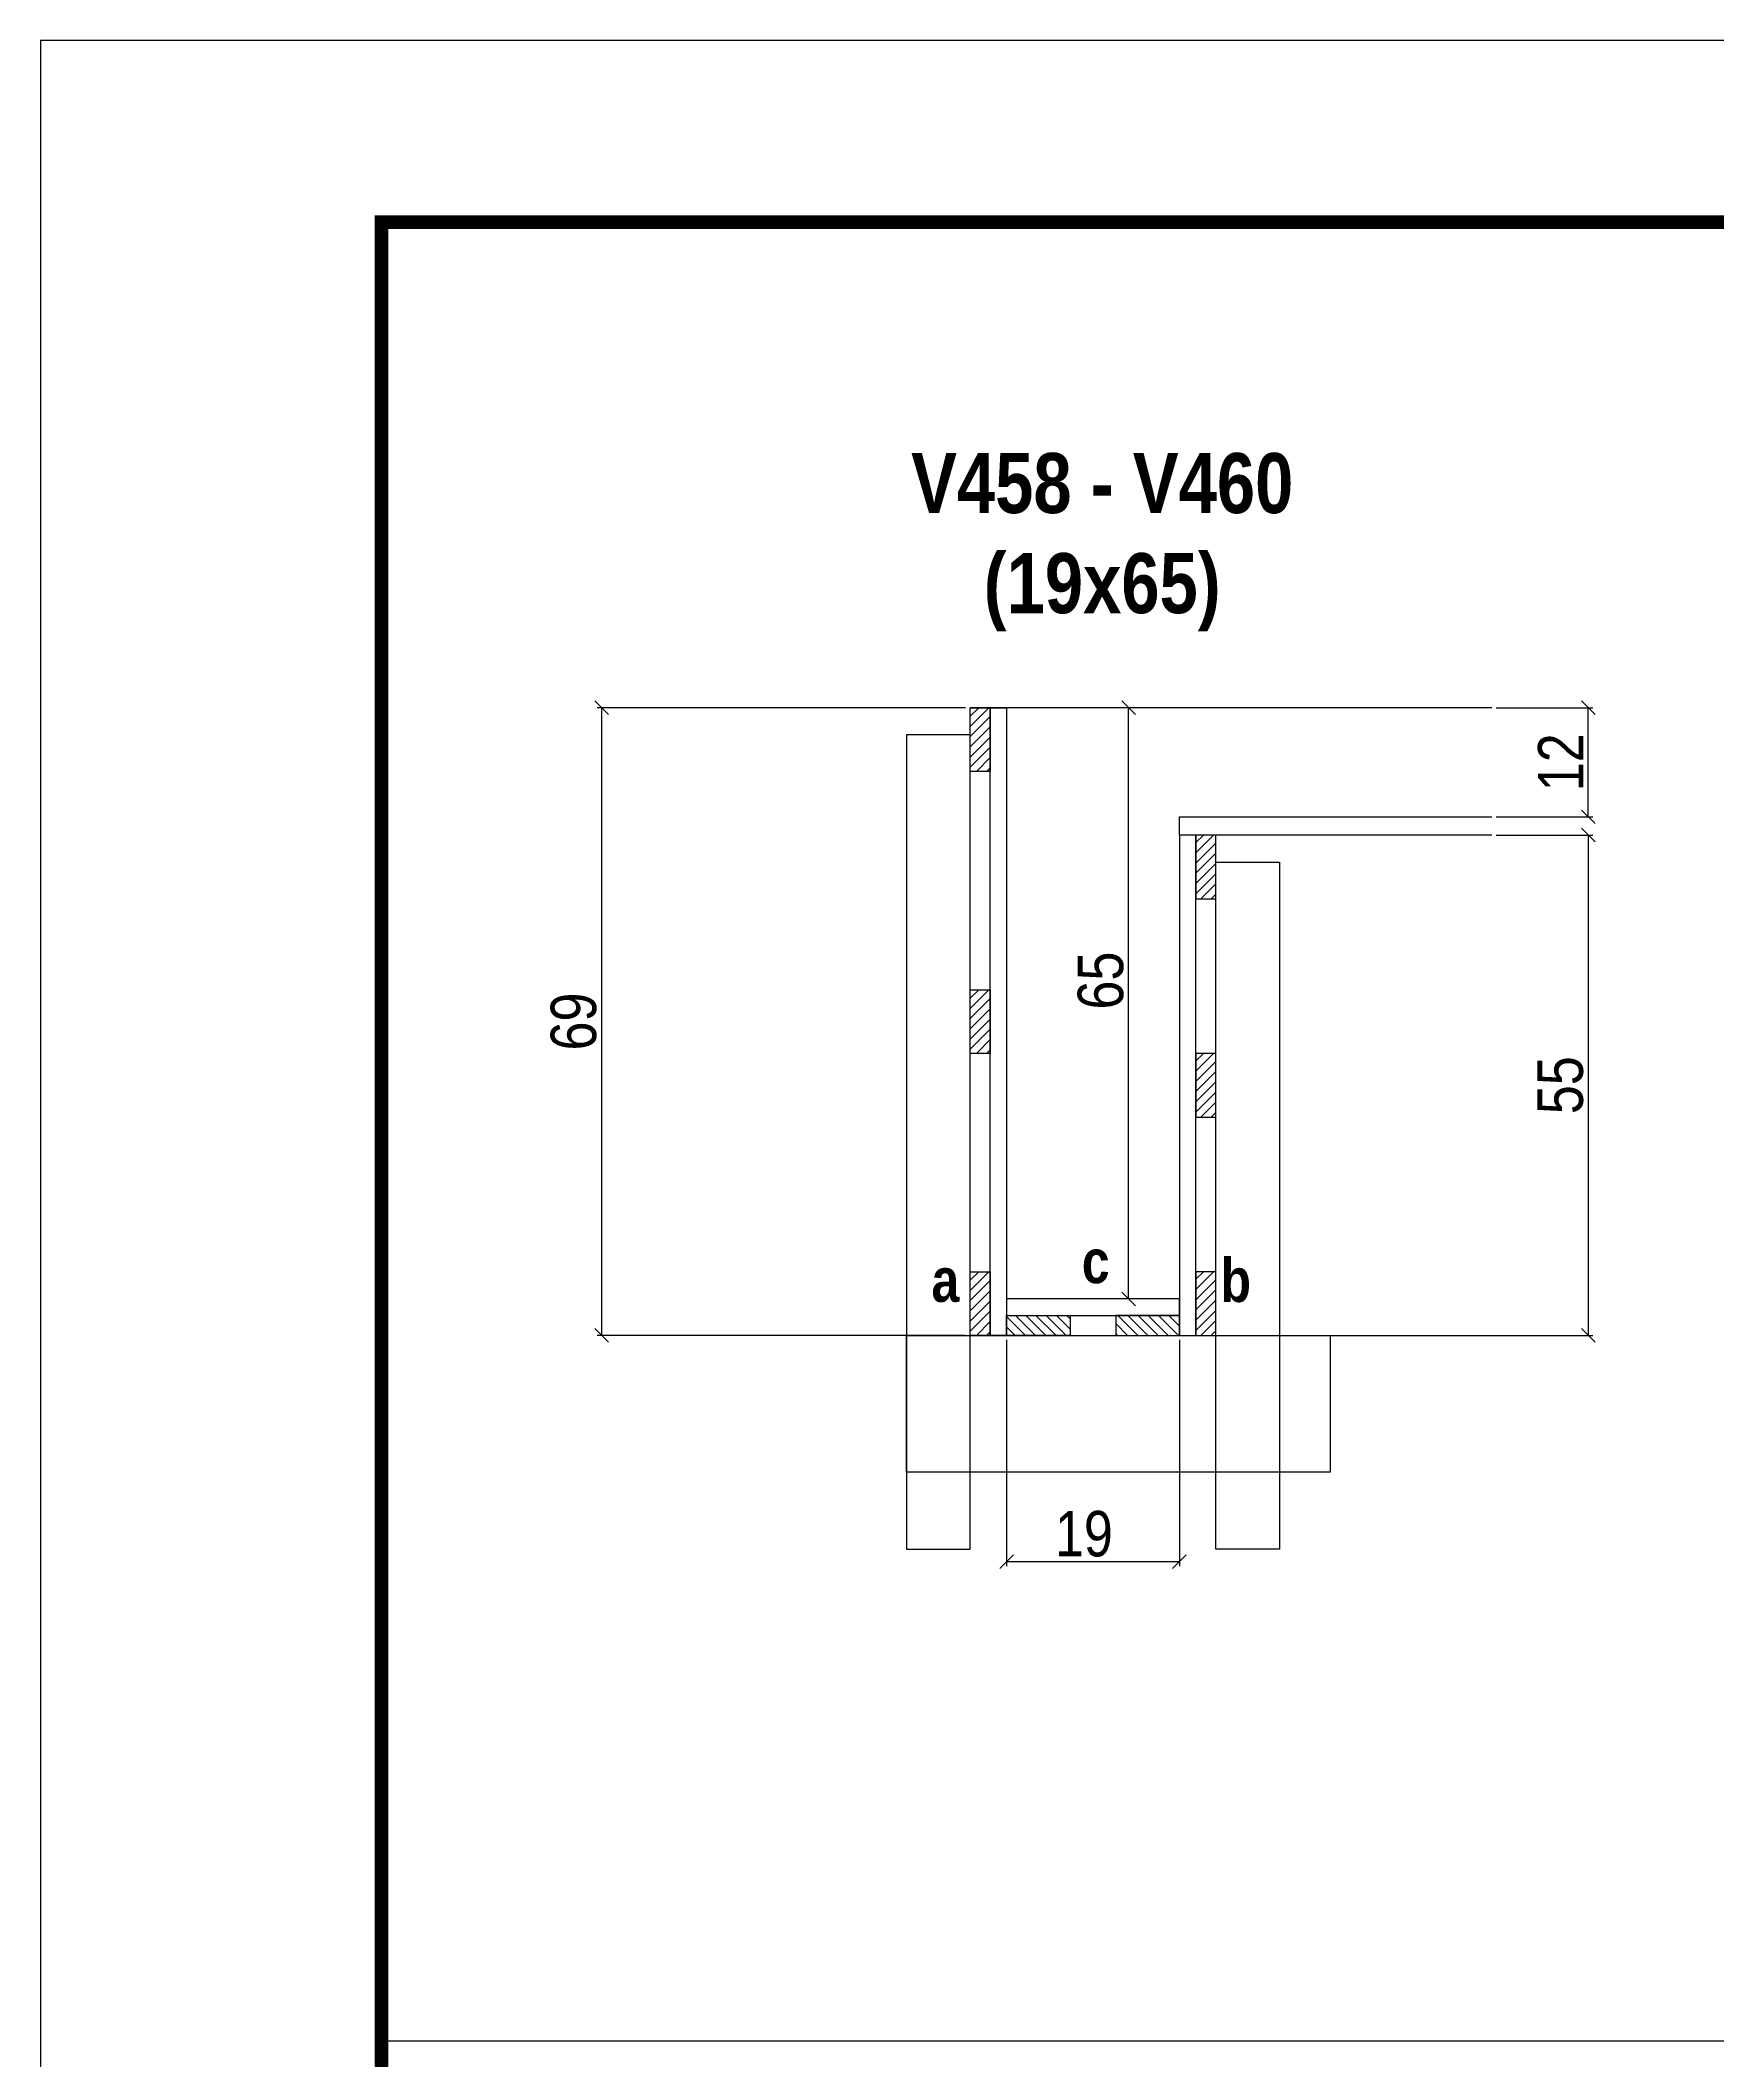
# Model space of a CAD drawing. Extents: x 3309 to 9563, y -2522 to 14608.
# Drawn here: x 4907.9 to 5276.5, y 8421.1 to 8865 of the extents above; entities that cross this region are included whole.
import ezdxf

# ---------------------------------------------------------------- set-up
doc = ezdxf.new("R2010")
doc.units = 0
doc.linetypes.add('DASHED', pattern=[0.75, 0.5, -0.25])
for name, color, linetype, lineweight in [('CONCRETO', 251, 'Continuous', 25), ('Folhas', 255, 'Continuous', 9), ('SARRAFO DE PRESSAO', 251, 'DASHED', 9)]:
    doc.layers.add(name, color=color, linetype=linetype, lineweight=lineweight)
for name, color, linetype in [('COTA', 241, 'Continuous'), ('detalhes', 4, 'Continuous'), ('NOMENCLATURA', 7, 'Continuous'), ('Painéis', 200, 'Continuous'), ('SARR_2.2x7', 40, 'Continuous'), ('SARR_3.5x7', 81, 'Continuous')]:
    doc.layers.add(name, color=color, linetype=linetype)
doc.layers.add('Laje_Perimetro', color=7, linetype='Continuous', plot=False)
doc.styles.add('COTA TECNICA 2X', font='techl___.ttf', dxfattribs={"height": 10})
doc.styles.add('TECNICA', font='techb___.ttf', dxfattribs={"height": 10})
doc.dimstyles.new('SECAO', dxfattribs={"dimscale": 0.333333, "dimtxt": 5, "dimasz": 9, "dimexe": 3, "dimexo": 3, "dimgap": 3, "dimtad": 1, "dimdec": 1, "dimlfac": 0.5, "dimzin": 12, "dimdsep": 46, "dimtxsty": 'COTA TECNICA 2X', "dimblk1": 'OBLIQUE', "dimblk2": 'OBLIQUE', "dimsah": 1, "dimcen": 0.9, "dimclrd": 4, "dimclre": 4, "dimclrt": 240, "dimadec": 1, "dimazin": 3, "dimtfac": 1, "dimtdec": 1, "dimtmove": 0, "dimatfit": 3, "dimfxl": 1, "dimtolj": 1, "dimtzin": 12, "dimarcsym": 0})
pattern_1 = [(135, (38355.8863, -114931.8855), (-1.122532015, -1.122532015), [])]
pattern_2 = [(45, (-118399.822, -24641.2545), (-1.122532015, 1.122532015), [])]

# ---------------------------------------------------------------- blocks, each defined once
blk = doc.blocks.new('9999999999')
at = {"layer": 'Folhas'}
blk.add_lwpolyline([(98138.98, 34190.21), (99623.98, 34190.21), (99623.98, 35240.21), (98138.98, 35240.21)], close=True, dxfattribs=at)
at = {"layer": 'Folhas', "color": 30, "const_width": 3}
blk.add_lwpolyline([(98213.98, 34230.21), (99583.98, 34230.21), (99583.98, 35200.21), (98213.98, 35200.21)], close=True, dxfattribs=at)
blk = doc.blocks.new('_Oblique')
at = {"color": 0, "linetype": 'ByBlock', "lineweight": -2}
blk.add_line((-0.5, -0.5), (0.5, 0.5), dxfattribs=at)
blk = doc.blocks.new('*D1987')
at = {"layer": 'COTA', "color": 4, "lineweight": -2, "transparency": 16777216}
for p, q in [((5120.35, 8579.28), (5120.35, 8529.53)), ((5158.35, 8579.28), (5158.35, 8529.53)), ((5158.35, 8530.53), (5120.35, 8530.53))]:
    blk.add_line(p, q, dxfattribs=at)
at = {"layer": 'Defpoints', "color": 0, "transparency": 16777216}
for p in [(5120.35, 8580.28), (5158.35, 8580.28), (5120.35, 8530.53)]:
    blk.add_point(p, dxfattribs=at)
at = {"layer": 'COTA', "color": 4, "lineweight": -2, "transparency": 16777216, "xscale": 3, "yscale": 3, "zscale": 3, "rotation": 180}
blk.add_blockref('_Oblique', (5120.35, 8530.53), dxfattribs=at)
at = {"layer": 'COTA', "color": 4, "lineweight": -2, "transparency": 16777216, "xscale": 3, "yscale": 3, "zscale": 3}
blk.add_blockref('_Oblique', (5158.35, 8530.53), dxfattribs=at)
at = {"layer": 'COTA', "color": 240, "transparency": 16777216, "insert": (5137.35, 8536.62), "char_height": 10, "attachment_point": 5, "style": 'COTA TECNICA 2X'}
blk.add_mtext('\\A1;19', dxfattribs=at)
blk = doc.blocks.new('*D1988')
at = {"layer": 'COTA', "color": 4, "lineweight": -2, "transparency": 16777216}
for p, q in [((5111.35, 8718.28), (5030.3, 8718.28)), ((5031.3, 8718.28), (5031.3, 8580.28)), ((5111.35, 8580.28), (5030.3, 8580.28))]:
    blk.add_line(p, q, dxfattribs=at)
at = {"layer": 'Defpoints', "color": 0, "transparency": 16777216}
for p in [(5112.35, 8718.28, 0), (5031.3, 8580.28), (5112.35, 8580.28, 0)]:
    blk.add_point(p, dxfattribs=at)
at = {"layer": 'COTA', "color": 4, "lineweight": -2, "transparency": 16777216, "xscale": 3, "yscale": 3, "zscale": 3}
for p, rotation in [((5031.3, 8718.28), 90), ((5031.3, 8580.28), 270)]:
    blk.add_blockref('_Oblique', p, dxfattribs=dict(at, rotation=rotation))
at = {"layer": 'COTA', "color": 240, "transparency": 16777216, "insert": (5025.17, 8649.28), "char_height": 10, "attachment_point": 5, "rotation": 90, "style": 'COTA TECNICA 2X'}
blk.add_mtext('\\A1;69', dxfattribs=at)
blk = doc.blocks.new('*D1989')
at = {"layer": 'COTA', "color": 4, "lineweight": -2, "transparency": 16777216}
for p, q in [((5228.05, 8690.28), (5249.27, 8690.28)), ((5248.27, 8690.28), (5248.27, 8580.28)), ((5167.35, 8580.28), (5249.27, 8580.28))]:
    blk.add_line(p, q, dxfattribs=at)
at = {"layer": 'Defpoints', "color": 0, "transparency": 16777216}
for p in [(5227.05, 8690.28), (5166.35, 8580.28, 0), (5248.27, 8580.28)]:
    blk.add_point(p, dxfattribs=at)
at = {"layer": 'COTA', "color": 4, "lineweight": -2, "transparency": 16777216, "xscale": 3, "yscale": 3, "zscale": 3}
for p, rotation in [((5248.27, 8690.28), 90), ((5248.27, 8580.28), 270)]:
    blk.add_blockref('_Oblique', p, dxfattribs=dict(at, rotation=rotation))
at = {"layer": 'COTA', "color": 240, "transparency": 16777216, "insert": (5242.16, 8635.28), "char_height": 10, "attachment_point": 5, "rotation": 90, "style": 'COTA TECNICA 2X'}
blk.add_mtext('\\A1;55', dxfattribs=at)
blk = doc.blocks.new('*D1990')
at = {"layer": 'COTA', "color": 4, "lineweight": -2, "transparency": 16777216}
for p, q in [((5157.35, 8718.28), (5146.17, 8718.28)), ((5147.17, 8588.28), (5147.17, 8718.28)), ((5157.35, 8588.28), (5146.17, 8588.28))]:
    blk.add_line(p, q, dxfattribs=at)
at = {"layer": 'Defpoints', "color": 0, "transparency": 16777216}
for p in [(5147.17, 8718.28), (5158.35, 8718.28), (5158.35, 8588.28)]:
    blk.add_point(p, dxfattribs=at)
at = {"layer": 'COTA', "color": 4, "lineweight": -2, "transparency": 16777216, "xscale": 3, "yscale": 3, "zscale": 3}
for p, rotation in [((5147.17, 8718.28), 90), ((5147.17, 8588.28), 270)]:
    blk.add_blockref('_Oblique', p, dxfattribs=dict(at, rotation=rotation))
at = {"layer": 'COTA', "color": 240, "transparency": 16777216, "insert": (5141.06, 8658.28), "char_height": 10, "attachment_point": 5, "rotation": 90, "style": 'COTA TECNICA 2X'}
blk.add_mtext('\\A1;65', dxfattribs=at)
blk = doc.blocks.new('*D1991')
at = {"layer": 'COTA', "color": 4, "lineweight": -2, "transparency": 16777216}
for p, q in [((5228.05, 8718.28), (5249.27, 8718.28)), ((5248.27, 8694.28), (5248.27, 8718.28)), ((5228.05, 8694.28), (5249.27, 8694.28))]:
    blk.add_line(p, q, dxfattribs=at)
at = {"layer": 'Defpoints', "color": 0, "transparency": 16777216}
for p in [(5227.05, 8718.28), (5248.27, 8718.28), (5227.05, 8694.28)]:
    blk.add_point(p, dxfattribs=at)
at = {"layer": 'COTA', "color": 4, "lineweight": -2, "transparency": 16777216, "xscale": 3, "yscale": 3, "zscale": 3}
for p, rotation in [((5248.27, 8718.28), 90), ((5248.27, 8694.28), 270)]:
    blk.add_blockref('_Oblique', p, dxfattribs=dict(at, rotation=rotation))
at = {"layer": 'COTA', "color": 240, "transparency": 16777216, "insert": (5242.21, 8706.28), "char_height": 10, "attachment_point": 5, "rotation": 90, "style": 'COTA TECNICA 2X'}
blk.add_mtext('\\A1;12', dxfattribs=at)

msp = doc.modelspace()

# ---------------------------------------------------------------- hatches: boundary and pattern name
at = {"layer": 'SARR_2.2x7'}
h = msp.add_hatch(dxfattribs=at)
h.set_pattern_fill('ANSI31', color=256, scale=0.5)
h.set_pattern_definition([(45, (-118399.822, -24517.2545), (-1.122532015, 1.122532015), [])])
h.paths.add_polyline_path([(5112.35, 8704.28), (5116.75, 8704.28), (5116.75, 8718.28), (5112.35, 8718.28)])
h = msp.add_hatch(dxfattribs=at)
h.set_pattern_fill('ANSI31', color=256, scale=0.5)
h.set_pattern_definition([(45, (-118399.822, -24545.2545), (-1.122532015, 1.122532015), [])])
h.paths.add_polyline_path([(5166.35, 8676.28), (5161.95, 8676.28), (5161.95, 8690.28), (5166.35, 8690.28)])
h = msp.add_hatch(dxfattribs=at)
h.set_pattern_fill('ANSI31', color=256, scale=0.5)
h.set_pattern_definition([(45, (-118399.822, -24579.2545), (-1.122532015, 1.122532015), [])])
h.paths.add_polyline_path([(5112.35, 8642.28), (5116.75, 8642.28), (5116.75, 8656.28), (5112.35, 8656.28)])
h = msp.add_hatch(dxfattribs=at)
h.set_pattern_fill('ANSI31', color=256, scale=0.5)
h.set_pattern_definition([(45, (-118399.822, -24593.2545), (-1.122532015, 1.122532015), [])])
h.paths.add_polyline_path([(5166.35, 8628.28), (5161.95, 8628.28), (5161.95, 8642.28), (5166.35, 8642.28)])
h = msp.add_hatch(dxfattribs=at)
h.set_pattern_fill('ANSI31', color=256, scale=0.5)
h.set_pattern_definition(pattern_2)
h.paths.add_polyline_path([(5112.35, 8580.28), (5116.75, 8580.28), (5116.75, 8594.28), (5112.35, 8594.28)])
h = msp.add_hatch(dxfattribs=at)
h.set_pattern_fill('ANSI31', color=256, scale=0.5)
h.set_pattern_definition(pattern_2)
h.paths.add_polyline_path([(5166.35, 8580.28), (5161.95, 8580.28), (5161.95, 8594.28), (5166.35, 8594.28)])
h = msp.add_hatch(dxfattribs=at)
h.set_pattern_fill('ANSI31', color=256, scale=0.5, angle=90)
h.set_pattern_definition(pattern_1)
h.paths.add_polyline_path([(5134.35, 8580.28), (5134.35, 8584.68), (5120.35, 8584.68), (5120.35, 8580.28)])
h = msp.add_hatch(dxfattribs=at)
h.set_pattern_fill('ANSI31', color=256, scale=0.5, angle=90)
h.set_pattern_definition(pattern_1)
h.paths.add_polyline_path([(5144.35, 8584.68), (5144.35, 8580.28), (5158.35, 8580.28), (5158.35, 8584.68)])

# ---------------------------------------------------------------- linework, layer by layer
at = {"layer": 'CONCRETO', "linetype": 'Continuous'}
msp.add_line((5227.05, 8718.28), (5112.35, 8718.28), dxfattribs=at)
at = {"layer": 'COTA'}
msp.add_line((4982.87, 8425.21), (6352.87, 8425.21), dxfattribs=at)
at = {"layer": 'Laje_Perimetro'}
msp.add_lwpolyline([(6392.87, 8864.98), (4907.87, 8864.98), (4907.87, 7814.98), (6392.87, 7814.98)], close=True, dxfattribs=at)
at = {"layer": 'Painéis', "linetype": 'Continuous'}
for points in [[(5116.75, 8580.28), (5116.75, 8718.28), (5120.35, 8718.28), (5120.35, 8580.28)], [(5161.95, 8580.28), (5161.95, 8690.28), (5158.35, 8690.28), (5158.35, 8580.28)], [(5158.35, 8588.28), (5120.35, 8588.28), (5120.35, 8584.68), (5158.35, 8584.68)]]:
    msp.add_lwpolyline(points, close=True, dxfattribs=at)
at = {"layer": 'Painéis', "linetype": 'Continuous', "elevation": 0}
msp.add_lwpolyline([(5227.05, 8690.28), (5158.35, 8690.28), (5158.35, 8694.28), (5227.05, 8694.28)], dxfattribs=at)
at = {"layer": 'SARR_2.2x7'}
for points in [[(5116.75, 8718.28), (5116.75, 8704.28), (5112.35, 8704.28), (5112.35, 8718.28)], [(5161.95, 8690.28), (5161.95, 8676.28), (5166.35, 8676.28), (5166.35, 8690.28)], [(5116.75, 8656.28), (5116.75, 8642.28), (5112.35, 8642.28), (5112.35, 8656.28)], [(5161.95, 8642.28), (5161.95, 8628.28), (5166.35, 8628.28), (5166.35, 8642.28)], [(5116.75, 8594.28), (5116.75, 8580.28), (5112.35, 8580.28), (5112.35, 8594.28)], [(5161.95, 8594.28), (5161.95, 8580.28), (5166.35, 8580.28), (5166.35, 8594.28)], [(5120.35, 8584.68), (5134.35, 8584.68), (5134.35, 8580.28), (5120.35, 8580.28)], [(5158.35, 8584.68), (5144.35, 8584.68), (5144.35, 8580.28), (5158.35, 8580.28)]]:
    msp.add_lwpolyline(points, close=True, dxfattribs=at)
at = {"layer": 'SARR_3.5x7'}
for points in [[(5112.35, 8712.28), (5098.35, 8712.28), (5098.35, 8533.31), (5112.35, 8533.31)], [(5166.35, 8684.28), (5180.35, 8684.28), (5180.35, 8533.31), (5166.35, 8533.31)], [(5098.35, 8580.28), (5191.53, 8580.28), (5191.53, 8550.19), (5098.35, 8550.19)]]:
    msp.add_lwpolyline(points, close=True, dxfattribs=at)

# ---------------------------------------------------------------- block references
at = {"layer": 'SARRAFO DE PRESSAO', "color": 6, "linetype": 'ByBlock'}
msp.add_blockref('9999999999', (-93231.11, -26375.22), dxfattribs=at)

# ---------------------------------------------------------------- texts
at = {"layer": 'detalhes', "style": 'TECNICA'}
for s, p in [('c', (5136.89, 8591.76)), ('a', (5103.83, 8587.65)), ('b', (5167.39, 8587.63))]:
    msp.add_text(s, height=9.6, dxfattribs=at).set_placement(p)
at = {"layer": 'NOMENCLATURA', "insert": (5141.38, 8774.26), "char_height": 13.2, "attachment_point": 2, "style": 'TECNICA'}
msp.add_mtext_dynamic_manual_height_columns('V458 - V460\\P(19x65)', width=300.2766, gutter_width=1, heights=[0], dxfattribs=at)

# ---------------------------------------------------------------- dimensions: what is measured, and where the dimension line sits
at = {"layer": 'COTA'}
for base, p1, p2, picture, middle in [((5031.3, 8580.28, 0), (5112.35, 8718.28), (5112.35, 8580.28), '*D1988', (5025.17, 8649.28, 0)), ((5248.27, 8718.28), (5227.05, 8694.28), (5227.05, 8718.28), '*D1991', (5242.21, 8706.28)), ((5248.27, 8580.28, 0), (5227.05, 8690.28), (5166.35, 8580.28), '*D1989', (5242.16, 8635.28, 0))]:
    dim = msp.add_linear_dim(base=base, p1=p1, p2=p2, angle=90, dimstyle='SECAO', dxfattribs=at)
    dim.commit()
    dim.dimension.update_dxf_attribs({"geometry": picture, "text_midpoint": middle})
for base, p1, p2, angle, picture, middle in [((5147.17, 8718.28), (5158.35, 8588.28), (5158.35, 8718.28), 90, '*D1990', (5147.17, 8658.28)), ((5120.35, 8530.53), (5158.35, 8580.28), (5120.35, 8580.28), 180, '*D1987', (5137.35, 8530.53))]:
    dim = msp.add_linear_dim(base=base, p1=p1, p2=p2, angle=angle, dimstyle='SECAO', dxfattribs=at)
    dim.commit()
    dim.dimension.update_dxf_attribs({"geometry": picture, "text_midpoint": middle, "dimtype": 160})

doc.saveas('drawing.dxf')
